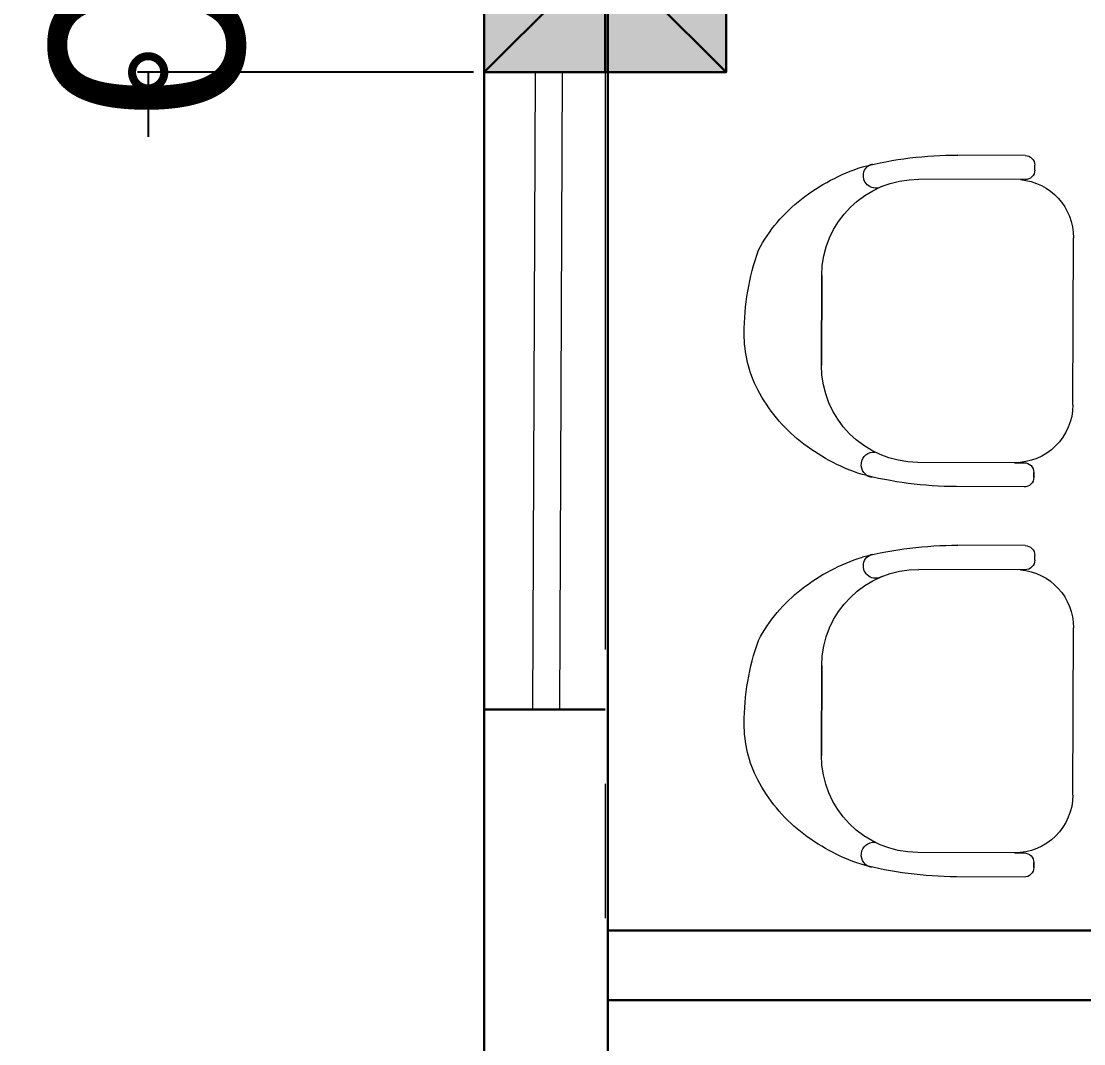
# Model space of a CAD drawing. Header units: metres. Extents: x 319894 to 3389272, y 120 to 6136017.
# Drawn here: x 321313.974 to 321315.951, y 3068027.107 to 3068029.01 of the extents above; entities that cross this region are included whole.
import ezdxf

# ---------------------------------------------------------------- set-up
doc = ezdxf.new("R2010")
doc.units = ezdxf.units.M
doc.header["$MEASUREMENT"] = 0
doc.linetypes.add('CENTER', pattern=[2, 1.25, -0.25, 0.25, -0.25])
doc.linetypes.add('HIDDEN', pattern=[0.375, 0.25, -0.125])
doc.layers.get('Defpoints').update_dxf_attribs({"color": 254})
for name, color, linetype, lineweight in [('centerline', 255, 'HIDDEN', 5), ('column', 50, 'Continuous', 30), ('Fixtures', 31, 'Continuous', 20), ('hatch', 252, 'Continuous', 15), ('wall', 4, 'Continuous', 30), ('window-door', 4, 'Continuous', 20)]:
    doc.layers.add(name, color=color, linetype=linetype, lineweight=lineweight)
doc.layers.add('S-DIM', color=7, linetype='Continuous')
doc.styles.add('TEXTS', font='swissl.ttf')
doc.dimstyles.new('DIMTEXT', dxfattribs={"dimscale": 0.4, "dimtxt": 0.9, "dimasz": 0.3, "dimexe": 0.05, "dimexo": 0.05, "dimgap": 0.05, "dimtad": 0, "dimzin": 1, "dimdsep": 46, "dimtxsty": 'TEXTS', "dimblk": 'DOTSMALL', "dimcen": 0.1, "dimclrd": 256, "dimclre": 6, "dimclrt": 3, "dimadec": 0, "dimazin": 0, "dimtfac": 0.15, "dimtix": 1, "dimtofl": 0, "dimtmove": 1, "dimatfit": 3, "dimldrblk": 'OPEN', "dimfxl": 1, "dimtolj": 1, "dimtzin": 0, "dimarcsym": 0})

# ---------------------------------------------------------------- blocks, each defined once
blk = doc.blocks.new('column')
at = {"layer": 'hatch'}
h = blk.add_hatch(color=256, dxfattribs=at)
h.dxf.hatch_style = 1
h.paths.add_polyline_path([(0, 0), (0.45, 0), (0.45, 0.45), (0, 0.45)])
at = {"layer": 'column'}
for p, q in [((0, 0.45), (0.45, 0)), ((0, 0), (0.45, 0.45)), ((0.225, 0.45), (0.225, 0)), ((0, 0.225), (0.45, 0.225))]:
    blk.add_line(p, q, dxfattribs=at)
blk.add_lwpolyline([(0, 0), (0.45, 0), (0.45, 0.45), (0, 0.45)], close=True, dxfattribs=at)
blk = doc.blocks.new('BGRID')
at = {"layer": 'centerline', "linetype": 'CENTER'}
blk.add_line((322138.3843, 3068091.5451), (322138.3843, 3068053.8854), dxfattribs=at)
at = {"layer": 'wall'}
blk.add_blockref('column', (322138.1593, 3068081.3694), dxfattribs=at)
blk = doc.blocks.new('new block$1$MC-37')
at = {"color": 0}
for p, q in [((-1.1156, 0.2082), (-0.9486, 0.2087)), ((-0.9486, 0.2087), (-1.1156, 0.2082)), ((-1.294, -0.1701), (-1.2948, 0.0273)), ((-0.7671, -0.1505), (-0.7678, 0.0296)), ((-1.339, -0.1703), (-1.3396, -0.045)), ((-0.722, -0.1683), (-0.7226, -0.0423)), ((-0.7671, -0.1505), (-0.767, -0.1685)), ((-1.3119, -0.1882), (-1.3209, -0.1882)), ((-0.7489, -0.1865), (-0.7399, -0.1864)), ((-0.7399, -0.1864), (-0.7489, -0.1865)), ((-0.8746, -0.2591), (-1.1859, -0.2603))]:
    blk.add_line(p, q, dxfattribs=at)
for centre, radius, start, end in [((-1.0069, -0.1196), 0.4721, 90.1115, 109.251), ((-1.0067, 0.1272), 0.2253, 62.5305, 90.2742), ((-1.0223, 0.0624), 0.2987, 118.0179, 142.0537), ((-1.0406, 0.0621), 0.2987, 38.4946, 62.5305), ((-0.9684, 0.0204), 0.3669, 142.0537, 162.2082), ((-1.094, 0.0196), 0.3669, 18.3402, 38.4946), ((-1.1148, 0.0282), 0.18, 90.2742, 180.2742), ((-0.9478, 0.0287), 0.18, 0.2742, 90.2742), ((-0.6288, -0.0421), 0.7108, 165.7741, 180.2346), ((-1.3011, 0.1079), 0.0229, 328.7247, 165.8023), ((-0.7631, 0.1107), 0.0239, 10.3886, 183.8985), ((-1.4331, -0.0448), 0.7105, 0.2021, 14.6661), ((-0.8751, -0.1511), 0.108, 270.2742, 0.2742), ((-1.321, -0.1702), 0.018, 180.2742, 270.2742), ((-1.312, -0.1702), 0.018, 270.2742, 0.2742), ((-1.1864, -0.1523), 0.108, 184.8042, 270.2742), ((-0.749, -0.1685), 0.018, 180.2742, 270.2742), ((-0.74, -0.1684), 0.018, 270.2742, 0.2742)]:
    blk.add_arc(centre, radius, start, end, dxfattribs=at)
blk = doc.blocks.new('_DotSmall')
at = {"color": 0, "linetype": 'ByBlock', "const_width": 0.5}
blk.add_lwpolyline([(-0.0625, 0, 1), (0.0625, 0, 1)], format="xyb", close=True, dxfattribs=at)
blk = doc.blocks.new('*D978')
at = {"layer": 'Defpoints', "color": 0, "transparency": 16777216}
for p in [(321314.8353, 3068029.7154), (321314.2099, 3068028.9153), (321314.8353, 3068028.9153)]:
    blk.add_point(p, dxfattribs=at)
at = {"layer": 'S-DIM', "lineweight": -2, "transparency": 16777216}
for p, q in [((321314.2099, 3068029.7154), (321314.2099, 3068029.8354)), ((321314.2099, 3068028.9153), (321314.2099, 3068028.7953))]:
    blk.add_line(p, q, dxfattribs=at)
at = {"layer": 'S-DIM', "color": 6, "lineweight": -2, "transparency": 16777216}
for p, q in [((321314.8153, 3068029.7154), (321314.1899, 3068029.7154)), ((321314.8153, 3068028.9153), (321314.1899, 3068028.9153))]:
    blk.add_line(p, q, dxfattribs=at)
at = {"layer": 'S-DIM', "lineweight": -2, "transparency": 16777216, "xscale": 0.12, "yscale": 0.12, "zscale": 0.12}
for p, rotation in [((321314.2099, 3068029.7154), 270), ((321314.2099, 3068028.9153), 90)]:
    blk.add_blockref('_DotSmall', p, dxfattribs=dict(at, rotation=rotation))
at = {"layer": 'S-DIM', "color": 3, "transparency": 16777216, "insert": (321314.2099, 3068029.3153), "char_height": 0.36, "attachment_point": 5, "rotation": 90, "style": 'TEXTS'}
blk.add_mtext('\\A1;0.80', dxfattribs=at)
blk = doc.blocks.new('_Open')
at = {"color": 0, "linetype": 'ByBlock', "lineweight": -2}
for p, q in [((-1, 0.167), (0, 0)), ((-1, -0.167), (0, 0)), ((0, 0), (-1, 0))]:
    blk.add_line(p, q, dxfattribs=at)

msp = doc.modelspace()

# ---------------------------------------------------------------- linework, layer by layer
at = {"layer": 'wall'}
for p, q in [((321314.8353, 3068023.8653), (321314.8353, 3068034.9153)), ((321315.0653, 3068023.8653), (321315.0653, 3068032.0031)), ((321314.8353, 3068027.729), (321315.0603, 3068027.729)), ((321315.0653, 3068027.318), (321317.1653, 3068027.318)), ((321315.0653, 3068027.188), (321317.1653, 3068027.188))]:
    msp.add_line(p, q, dxfattribs=at)
at = {"layer": 'window-door'}
for p, q in [((321314.9303, 3068028.9153), (321314.9253, 3068027.729)), ((321314.9803, 3068028.9153), (321314.9753, 3068027.729))]:
    msp.add_line(p, q, dxfattribs=at)

# ---------------------------------------------------------------- block references
at = {"layer": 'centerline'}
msp.add_blockref('BGRID', (-823.3239, -52.4541), dxfattribs=at)
at = {"layer": 'Fixtures', "xscale": -1, "rotation": 89.99489272602713}
for p in [(321315.6715, 3068027.4215), (321315.6715, 3068026.6953)]:
    msp.add_blockref('new block$1$MC-37', p, dxfattribs=at)

# ---------------------------------------------------------------- dimensions: what is measured, and where the dimension line sits
at = {"layer": 'S-DIM'}
dim = msp.add_aligned_dim(p1=(321314.8353, 3068029.7154), p2=(321314.8353, 3068028.9153), distance=-0.6254, dimstyle='DIMTEXT', dxfattribs=at)
dim.commit()
dim.dimension.update_dxf_attribs({"geometry": '*D978', "text_midpoint": (321314.2099, 3068029.3153)})

doc.saveas('drawing.dxf')
